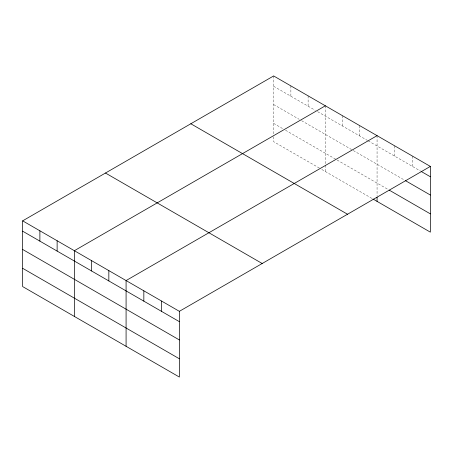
<?xml version="1.0" encoding="UTF-8"?>
<svg xmlns="http://www.w3.org/2000/svg" width="453" height="453" viewBox="0 0 453 453"><rect width="100%" height="100%" fill="white"/><g stroke="black" fill="none" stroke-linecap="round" stroke-linejoin="round"><path stroke-width="0.34" stroke-dasharray="2.27 1.7" d="M273.64 86.274L315.248 110.3M317.627 111.67L367.559 140.498M368.153 140.843L420.548 171.092M273.64 104.558L299.201 119.315M301.573 120.685L352.694 150.198M353.289 150.543L404.625 180.181M273.64 123.392L283.148 128.884M285.526 130.254L388.702 189.824M319.41 168.097L273.64 141.676L273.64 136.749M321.789 169.473L372.315 198.641M412.587 156.166L412.587 166.5M394.829 145.911L394.829 156.245M377.066 135.657L377.066 195.764M359.829 125.708L359.829 136.036M342.593 115.753L342.593 126.087M325.35 105.798L325.35 164.501M325.35 165.203L325.35 171.528M308.114 95.849L308.114 106.178M290.877 85.894L290.877 96.229M273.64 75.945L273.64 133.941"/><path stroke-width="0.68" d="M430.35 166.421L273.64 75.945L22.65 220.849L22.65 286.579L179.36 377.055L179.36 311.324L430.35 166.421L430.35 232.151L372.91 198.986M325.35 105.798L74.366 250.707L74.366 316.437M377.066 135.657L126.081 280.566L126.081 346.296M421.165 171.449L430.35 176.749M405.242 180.537L430.35 195.033M389.32 190.181L430.35 213.867M190.809 123.76L347.525 214.241M105.475 173.029L262.191 263.51M22.65 220.849L179.36 311.324M22.65 231.183L179.36 321.658M22.65 249.461L179.36 339.943M22.65 268.301L179.36 358.776M377.066 197.168L377.066 201.387M161.602 301.075L161.602 311.404M143.839 290.82L143.839 301.149M108.839 270.611L108.839 280.945M91.602 260.662L91.602 270.99M57.129 240.753L57.129 251.087M39.887 230.804L39.887 241.132"/></g></svg>
